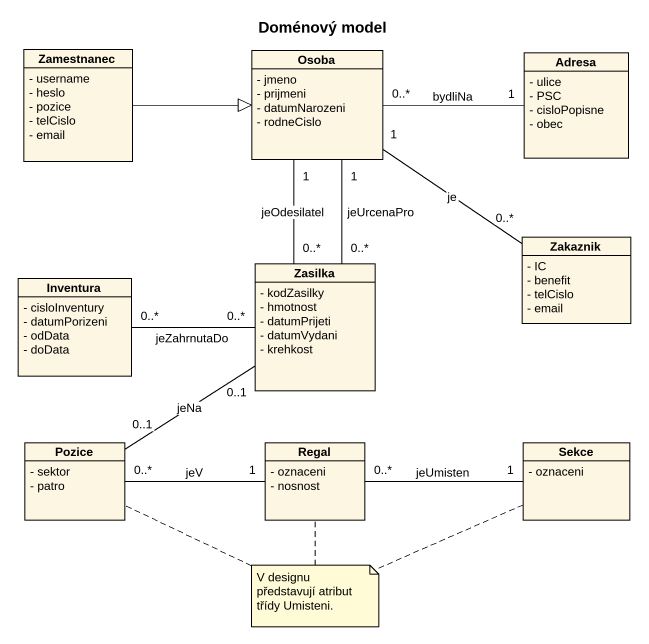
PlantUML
@startuml
title Doménový model
hide circle
hide empty members
skinparam classAttributeIconSize 0
class Zamestnanec {
  - username
  - heslo
  - pozice
  - telCislo
  - email
}
class Osoba {
  - jmeno
  - prijmeni
  - datumNarozeni
  - rodneCislo
}
class Adresa {
  - ulice
  - PSC
  - cisloPopisne
  - obec
}
class Zakaznik {
  - IC
  - benefit
  - telCislo
  - email
}
class Inventura {
  - cisloInventury
  - datumPorizeni
  - odData
  - doData
}
class Zasilka {
  - kodZasilky
  - hmotnost
  - datumPrijeti
  - datumVydani
  - krehkost
}
class Pozice {
  - sektor
  - patro
}
class Regal {
  - oznaceni
  - nosnost
}
class Sekce {
  - oznaceni
}
Zamestnanec -right-|> Osoba
Osoba "0..*" -right- "1" Adresa : bydliNa
Osoba "1" -- "0..*" Zakaznik : je
Osoba "1" -- "0..*" Zasilka : jeOdesilatel
Inventura "0..*" -right- "0..*" Zasilka : jeZahrnutaDo
Zasilka "0..*" -up- "1" Osoba : jeUrcenaPro
Zasilka "0..1" -- "0..1" Pozice : jeNa
Pozice "0..*" -right- "1" Regal : jeV
Regal "0..*" -right- "1" Sekce : jeUmisten
note as N1
  V designu představují atribut třídy Umisteni.
end note
N1 .. Sekce
N1 .. Regal
N1 .. Pozice
@enduml
